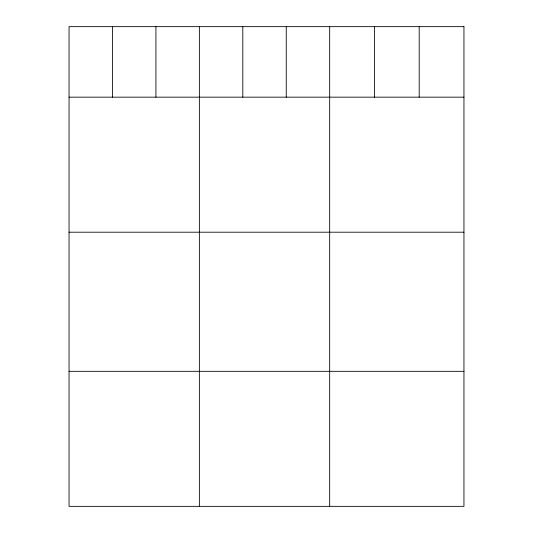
<?xml version="1.0" encoding="UTF-8"?>
<svg xmlns="http://www.w3.org/2000/svg" width="533" height="533" viewBox="0 0 533 533"><rect width="100%" height="100%" fill="white"/><g stroke="black" fill="none" stroke-linecap="round" stroke-linejoin="round"><path stroke-width="0.8" d="M69.05 97.166L463.95 97.166M69.05 232.195L463.95 232.195M69.05 371.321L463.95 371.321M419.191 26.65L419.191 97.166M374.439 26.65L374.439 97.166M329.68 26.65L329.68 506.35M286.248 26.65L286.248 97.166M242.808 26.65L242.808 97.166M199.369 26.65L199.369 506.35M155.929 26.65L155.929 97.166M112.49 26.65L112.49 97.166M463.95 26.65L69.05 26.65L69.05 506.35L463.95 506.35L463.95 26.65"/></g></svg>
